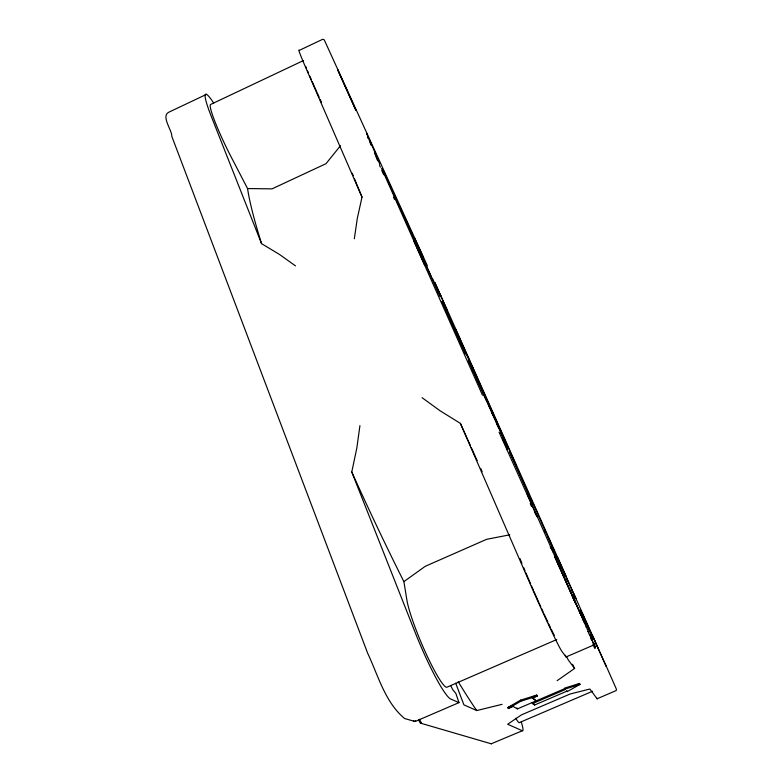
<?xml version="1.0" encoding="UTF-8"?>
<svg xmlns="http://www.w3.org/2000/svg" width="783" height="783" viewBox="0 0 783 783"><rect width="100%" height="100%" fill="white"/><g stroke="black" fill="none" stroke-linecap="round" stroke-linejoin="round"><path stroke-width="1.17" d="M413.864 720.712A1.253 1.194 -82.4 0 0 415.421 721.388L458.995 702.615L455.804 693.298L453.7 690.851A6.225 0.744 67.2 0 1 450.754 685.497M359.935 425.629L356.813 448.101L351.773 471.992L415.107 632.312A63.394 7.918 67 0 0 450.714 699.023L458.995 702.615M354.327 238.766L357.302 218.398L362.01 197.11A313.464 7.595 65.9 0 1 354.493 178.769M415.538 721.349L415.528 720.732M590.597 636.52L589.756 634.543A1.243 1.223 41.3 0 0 589.345 634.034M456.313 331.708L455.647 329.32L460.189 340.086M340.448 145.755L325.992 163.686L272.014 188.869L247.565 188.546L231.523 157.677A44.494 4.512 64.2 0 1 210.598 104.472L303.608 60.477M571.991 595.188L572.344 594.581L579.469 611.474M593.034 642.285L593.808 643.636A1.253 1.233 44.1 0 1 593.181 645.261L566.04 656.957L561.714 651.133A63.795 1.938 66.1 0 1 529.523 582.395L460.394 423.388L440.046 410.762L422.066 397.676M581.632 613.559L582.033 612.776L593.455 638.37L592.565 636.706L592.662 637.92L581.632 613.559L583.501 617.484M572.412 596.352L584.94 623.337L583.071 620.048M557.114 680.672L574.595 668.467A313.464 7.595 65.9 0 1 572.5 664.307M556.762 639.545L446.809 687.259A50.689 6.323 67 0 1 425.854 653.188A50.689 6.323 67 0 1 406.906 600.13L403.891 581.642L425.198 566.334L486.586 539.33L509.772 534.818M566.04 656.957L565.355 655.165M506.934 449.648L507.531 449.011L502.617 438.226L505.896 445.723A1.106 0.587 -23.7 0 1 505.887 446.056M544.714 532.107L545.213 530.982L533.096 503.469M532.137 702.625L532.538 703.584L565.248 689.549L564.837 688.6L517.377 708.909L513.09 706.452L508.265 708.527L507.854 707.529L520.519 700.159L536.815 695.089L537.236 696.077L532.401 698.162L531.99 697.164L536.815 695.089M508.265 708.527L520.94 701.157L537.236 696.077M577.462 684.645L579.586 683.442L579.997 684.391L567.235 691.585L566.843 691.193L534.642 705.003L532.538 703.584M206.497 94.352L168.737 112.243C160.73 116.129 172.446 131.035 171.78 136.281L367.658 653.218C378.12 675.406 385.079 702.341 404.605 718.5L414.804 721.476M507.854 707.529L512.679 705.454L513.09 706.452M592.584 691.242L519.423 722.582A34.628 2.858 66.9 0 1 515.743 718.236M521.282 721.955A43.3 3.572 66.9 0 1 522.359 730.745L491.205 743.791M522.359 730.745L507.668 724.246L521.361 714.918L570.102 694.012L589.863 689.02L597.106 698.769L616.28 690.528L616.358 689.05L605.523 664.503M593.905 645.035L593.348 645.251L594.767 648.393A1.223 1.204 44.9 0 0 595.374 646.797L592.917 642.804M471.239 366.796L472.208 366.904L474.42 371.945L460.874 341.897M579.586 683.442L564.426 688.179L564.837 689.138L579.997 684.391M554.824 554.716L555.999 555.098L575.593 598.016L574.272 596.617M455.686 683.197L463.918 704.866L476.749 710.553L502.04 704.348M590.744 637.587L591.449 637.724L592.496 640.093A1.204 1.184 43 0 0 592.095 639.594M591.85 639.329L591.4 637.881A1.223 1.204 42.4 0 0 590.725 637.235M550.195 546.867L551.643 548.1A1.126 0.519 -23.4 0 0 550.948 547.924M551.555 549.177L553.356 551.819A1.116 0.509 -23.3 0 1 553.199 552.279M534.349 511.632L537.148 516.8L499.084 432.236M420.559 723.159L491.421 743.85M213.681 103.043A55.632 5.647 64.2 0 0 211.508 116.951L261.561 243.66L279.423 254.406L295.514 265.887M532.401 698.162L536.169 700.844L531.99 697.164M374.969 153.634L375.341 154.036L374.705 152.538L378.336 160.495A1.077 0.754 -26 0 1 378.218 160.916M574.595 668.467L568.184 659.844L566.726 656.722M575.162 597.057L575.985 598.829L573.851 594.003L574.389 595.52M432.343 278.21L440.946 296.62L440.036 294.574L440.868 296.512L440.007 296.483L406.132 220.581M457.859 334.331L458.652 335.956L457.84 334.106M456.009 331.092L456.44 332.012M531.637 506.415L530.297 503.528L532.195 506.425L531.138 503.626M505.857 443.765L507.247 446.662L504.82 441.035M377.895 159.967L379.775 164.048M550.488 546.847L551.203 548.403M551.017 547.023L552.084 549.353M427.342 265.691L324.24 39.816L322.792 39.248L299.214 50.415A55.945 1.38 65.5 0 0 307.465 71.635L362.01 197.11M502.823 437.12L504.536 440.888M382.407 168.844L431.179 276.33M475.702 375.879L468.557 360.258L470.27 364.34M555.999 555.098L545.213 530.982M414.647 238.189L423.397 257.568M479.891 385.177L468.41 359.984L478.276 382.417M496.393 422.898L507.267 446.76L498.624 427.038M478.022 381.018L492.771 413.581L471.014 364.976L489.453 406.485M491.401 411.78L498.36 427.254M488.758 404.919L494.239 417.182M483.894 395.024L492.869 415.059M367.53 137.015L368.225 138.581M447.455 310.42L606.15 666.255L592.065 634.71L598.143 648.49M458.828 336.543L516.389 465.865M491.528 411.134L499.202 428.34M476.377 378.16L486.135 400.035M527.008 493.515L588.699 632.39A1.263 1.243 40.5 0 0 587.681 631.646M590.93 637.548L592.614 641.336M593.348 642.677L594.336 644.908M482.485 395.18L381.585 168.316M590.959 638.732L591.811 640.621M557.525 557.144L565.972 576.161M501.365 433.224L503.254 437.482M471.738 367.677L473.588 371.866M393.536 197.159L394.495 199.322M381.801 170.469L383.66 174.707M370.075 142.78L371.162 145.276M592.937 644.683L593.181 645.261M566.833 690.655L567.235 691.585M375.214 154.623C384.316 173.934 370.144 141.155 369.322 139.746L370.359 142.418L366.62 133.57L366.865 134.539M376.212 157.207L377.612 160.535M379.471 164.978L380.401 167.19M534.241 704.064L534.642 705.003M520.519 700.159L520.94 701.157M516.976 707.94L517.377 708.909M579.821 612.394L580.878 615.144M595.276 646.954A295.426 1.4 65.9 0 1 593.015 642.011M591.185 638.018A295.426 1.4 65.9 0 1 589.834 635.072M548.11 537.167A295.426 1.4 65.9 0 1 554.031 550.488M555 552.671A295.426 1.4 65.9 0 1 556.439 555.92M556.919 556.997A295.426 1.4 65.9 0 1 565.316 575.936M566.334 578.236A295.426 1.4 65.9 0 1 567.851 581.642M571.306 589.452A295.426 1.4 65.9 0 1 572.755 592.731M588.425 633.809A1.243 1.223 41.3 0 1 588.747 633.799M586.173 626.801A1.253 0.499 -23.1 0 1 586.124 627.095M476.749 710.553A311.859 31.046 65.9 0 1 458.192 681.631M403.891 581.642A311.859 31.046 65.9 0 1 351.773 471.992M261.561 243.66A311.859 31.046 65.9 0 1 247.565 188.546M597.116 698.221A43.486 0.871 66.1 0 1 597.106 698.769M482.201 471.748A313.464 7.595 65.9 0 1 480.693 468.42M477.18 460.658A313.464 7.595 65.9 0 1 471.278 447.573M470.289 445.38A313.464 7.595 65.9 0 1 460.394 423.388M353.231 175.646A313.464 7.595 65.9 0 1 352.262 173.249M554.344 635.385A51.012 1.546 66.1 0 1 551.252 629.199M550.292 627.212A51.012 1.546 66.1 0 1 548.746 623.982M547.875 622.142A51.012 1.546 66.1 0 1 544.087 613.98M543.177 611.993A51.012 1.546 66.1 0 1 541.767 608.91M540.808 606.805A51.012 1.546 66.1 0 1 539.37 603.605M538.88 602.528A51.012 1.546 66.1 0 1 533.986 591.527M533.507 590.431A51.012 1.546 66.1 0 1 531.588 586.046M530.639 583.864A51.012 1.546 66.1 0 1 525.941 572.931M525.021 570.768A51.012 1.546 66.1 0 1 523.719 567.665M521.938 563.359A51.012 1.546 66.1 0 1 519.971 558.543M321.598 102.534A44.739 1.106 65.5 0 1 320.13 99.314M319.151 97.151A44.739 1.106 65.5 0 1 317.223 92.883M316.753 91.836A44.739 1.106 65.5 0 1 312.28 81.784M311.262 79.465A44.739 1.106 65.5 0 1 309.823 76.147M308.512 73.093A44.739 1.106 65.5 0 1 307.465 70.627M306.515 68.366A44.739 1.106 65.5 0 1 305.703 66.389M580.409 610.065L581.867 613.373L580.409 610.065M437.57 289.984L438.46 292.294L437.57 289.984M421.46 723.159L419.492 719.303A1.194 0.519 -19.2 0 0 418.758 720.184L419.933 722.503A1.223 1.165 -83.4 0 0 421.46 723.159M575.583 603.37L554.804 556.909L575.583 603.37M447.328 310.391L434.839 282.555L447.328 310.391M442.16 301.475L465.572 353.808L442.16 301.475M460.414 339.812L459.445 337.972L460.365 339.93M532.518 502.96L509.479 451.488L532.518 502.96M355.903 110.344L337.639 69.648L355.903 110.344M582.806 617.973L579.44 610.476L585.439 623.787L582.806 617.973M378.287 160.3L377.23 157.96L378.287 160.3M415.734 242.769L414.501 240.058A0.989 0.734 -25.6 0 1 413.904 241.135L424.435 264.703A0.989 0.979 -36.2 0 1 425.737 265.183L415.734 242.769"/></g></svg>
